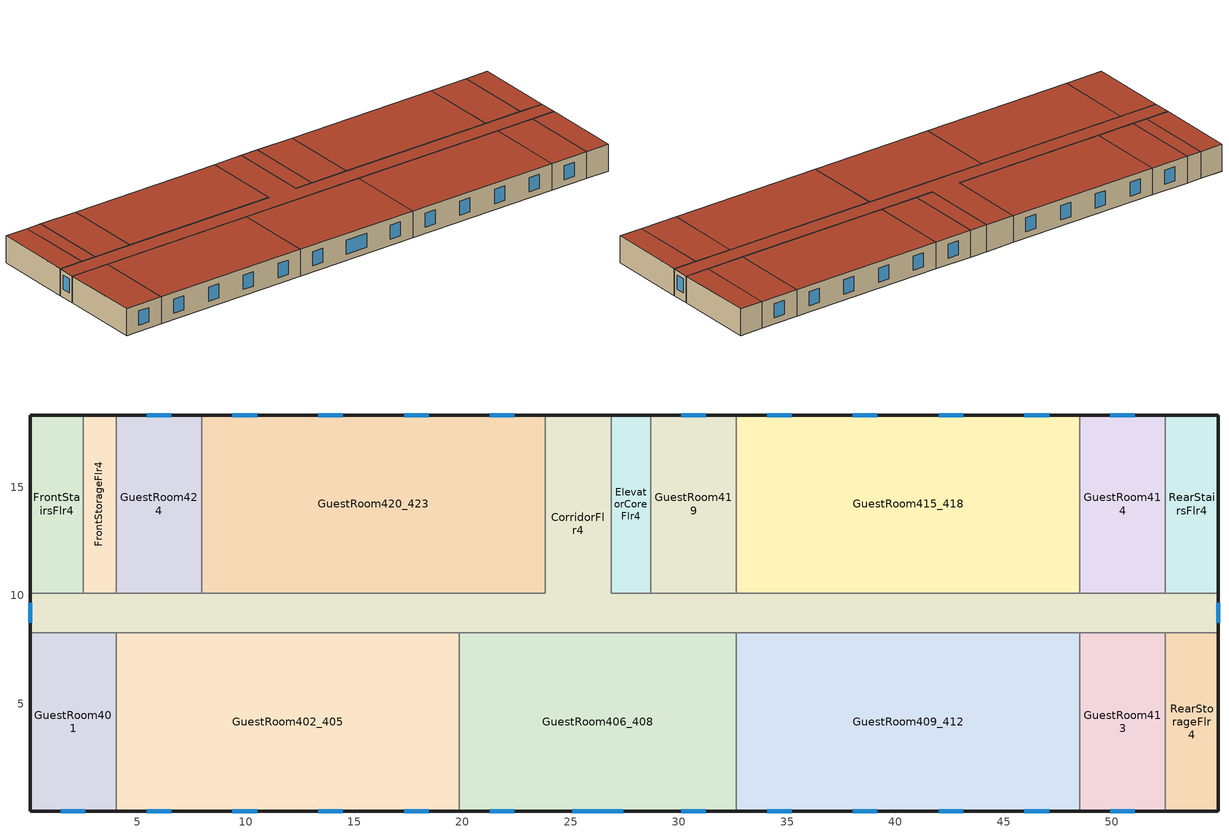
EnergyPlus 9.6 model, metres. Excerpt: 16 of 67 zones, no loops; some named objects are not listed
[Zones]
RearStairsFlr4
 floor to RearStairsFlr3 (int_slab_floor): 54.91,10.11 52.47,10.11 52.47,18.34 54.91,18.34 z8.84
 wall outside (res_ext_wall): 54.91,10.11 54.91,18.34 52.47,18.34 z8.84:11.58
 wall to GuestRoom414 (int_wall): 52.47,18.34 52.47,10.11 z8.84:11.58
 wall to CorridorFlr4 (int_wall): 52.47,10.11 54.91,10.11 z8.84:11.58
 roof outside (res_roof): 52.47,10.11 54.91,10.11 54.91,18.34 52.47,18.34 z11.58
CorridorFlr4
 floor to CorridorFlr3 (int_slab_floor): 54.91,8.28 0.05,8.28 0.05,10.11 23.82,10.11 23.82,18.34 26.87,18.34 26.87,10.11 54.91,10.11 z8.84
 wall outside (res_ext_wall): 54.91,8.28 54.91,10.11 / 26.87,18.34 23.82,18.34 / 0.05,10.11 0.05,8.28 z8.84:11.58
 wall to GuestRoom414 (int_wall): 52.47,10.11 48.51,10.11 z8.84:11.58
 wall to GuestRoom415_418 (int_wall): 48.51,10.11 32.66,10.11 z8.84:11.58
 wall to GuestRoom419 (int_wall): 32.66,10.11 28.7,10.11 z8.84:11.58
 wall to ElevatorCoreFlr4 (int_wall): 28.7,10.11 26.87,10.11 26.87,18.34 z8.84:11.58
 wall to GuestRoom420_423 (int_wall): 23.82,18.34 23.82,10.11 7.97,10.11 z8.84:11.58
 wall to GuestRoom424 (int_wall): 7.97,10.11 4.01,10.11 z8.84:11.58
 wall to FrontStorageFlr4 (int_wall): 4.01,10.11 2.49,10.11 z8.84:11.58
 wall to FrontStairsFlr4 (int_wall): 2.49,10.11 0.05,10.11 z8.84:11.58
 wall to GuestRoom401 (int_wall): 0.05,8.28 4.01,8.28 z8.84:11.58
 wall to GuestRoom402_405 (int_wall): 4.01,8.28 19.86,8.28 z8.84:11.58
 wall to GuestRoom406_408 (int_wall): 19.86,8.28 32.66,8.28 z8.84:11.58
 wall to GuestRoom409_412 (int_wall): 32.66,8.28 48.51,8.28 z8.84:11.58
 wall to GuestRoom413 (int_wall): 48.51,8.28 52.47,8.28 z8.84:11.58
 wall to RearStorageFlr4 (int_wall): 52.47,8.28 54.91,8.28 z8.84:11.58
 window (Window_U_0.42_SHGC_0.40): 54.91,8.73 54.91,9.66 / 0.05,9.66 0.05,8.73 z9.68:11.1
 roof outside (res_roof): 0.05,8.28 54.91,8.28 54.91,10.11 26.87,10.11 26.87,18.34 23.82,18.34 23.82,10.11 0.05,10.11 z11.58
RearStorageFlr4
 floor to RearStorageFlr3 (int_slab_floor): 54.91,0.05 52.47,0.05 52.47,8.28 54.91,8.28 z8.84
 wall outside (res_ext_wall): 52.47,0.05 54.91,0.05 54.91,8.28 z8.84:11.58
 wall to GuestRoom413 (int_wall): 52.47,8.28 52.47,0.05 z8.84:11.58
 roof outside (res_roof): 52.47,0.05 54.91,0.05 54.91,8.28 52.47,8.28 z11.58
GuestRoom401
 floor to GuestRoom301 (int_slab_floor): 4.01,0.05 0.05,0.05 0.05,8.28 4.01,8.28 z8.84
 wall outside (res_ext_wall): 0.05,8.28 0.05,0.05 4.01,0.05 z8.84:11.58
 wall to GuestRoom402_405 (int_wall): 4.01,0.05 4.01,8.28 z8.84:11.58
 window (Window_U_0.42_SHGC_0.40): 1.46,0.05 2.6,0.05 z9.49:10.93
 roof outside (res_roof): 0.05,0.05 4.01,0.05 4.01,8.28 0.05,8.28 z11.58
GuestRoom402_405
 floor to GuestRoom302_305 (int_slab_floor): 19.86,0.05 4.01,0.05 4.01,8.28 19.86,8.28 z8.84
 wall outside (res_ext_wall): 4.01,0.05 19.86,0.05 z8.84:11.58
 wall to GuestRoom406_408 (int_wall): 19.86,0.05 19.86,8.28 z8.84:11.58
 window (Window_U_0.42_SHGC_0.40): 5.42,0.05 6.56,0.05 / 9.39,0.05 10.52,0.05 / 13.35,0.05 14.49,0.05 / 17.31,0.05 18.45,0.05 z9.49:10.93
 roof outside (res_roof): 4.01,0.05 19.86,0.05 19.86,8.28 4.01,8.28 z11.58
GuestRoom406_408
 floor to GuestRoom306_308 (int_slab_floor): 32.66,0.05 19.86,0.05 19.86,8.28 32.66,8.28 z8.84
 wall outside (res_ext_wall): 19.86,0.05 32.66,0.05 z8.84:11.58
 wall to GuestRoom409_412 (int_wall): 32.66,0.05 32.66,8.28 z8.84:11.58
 window (Window_U_0.42_SHGC_0.40): 21.27,0.05 22.41,0.05 / 30.11,0.05 31.25,0.05 / 25.08,0.05 27.44,0.05 z9.49:10.93
 roof outside (res_roof): 19.86,0.05 32.66,0.05 32.66,8.28 19.86,8.28 z11.58
GuestRoom409_412
 floor to GuestRoom309_312 (int_slab_floor): 48.51,0.05 32.66,0.05 32.66,8.28 48.51,8.28 z8.84
 wall outside (res_ext_wall): 32.66,0.05 48.51,0.05 z8.84:11.58
 wall to GuestRoom413 (int_wall): 48.51,0.05 48.51,8.28 z8.84:11.58
 window (Window_U_0.42_SHGC_0.40): 34.07,0.05 35.21,0.05 / 38.04,0.05 39.18,0.05 / 42,0.05 43.14,0.05 / 45.96,0.05 47.1,0.05 z9.49:10.93
 roof outside (res_roof): 32.66,0.05 48.51,0.05 48.51,8.28 32.66,8.28 z11.58
GuestRoom413
 floor to GuestRoom313 (int_slab_floor): 52.47,0.05 48.51,0.05 48.51,8.28 52.47,8.28 z8.84
 wall outside (res_ext_wall): 48.51,0.05 52.47,0.05 z8.84:11.58
 window (Window_U_0.42_SHGC_0.40): 49.92,0.05 51.06,0.05 z9.49:10.93
 roof outside (res_roof): 48.51,0.05 52.47,0.05 52.47,8.28 48.51,8.28 z11.58
GuestRoom414
 floor to GuestRoom314 (int_slab_floor): 52.47,10.11 48.51,10.11 48.51,18.34 52.47,18.34 z8.84
 wall outside (res_ext_wall): 52.47,18.34 48.51,18.34 z8.84:11.58
 wall to GuestRoom415_418 (int_wall): 48.51,18.34 48.51,10.11 z8.84:11.58
 window (Window_U_0.42_SHGC_0.40): 51.06,18.34 49.92,18.34 z9.49:10.93
 roof outside (res_roof): 48.51,10.11 52.47,10.11 52.47,18.34 48.51,18.34 z11.58
GuestRoom415_418
 floor to GuestRoom315_318 (int_slab_floor): 48.51,10.11 32.66,10.11 32.66,18.34 48.51,18.34 z8.84
 wall outside (res_ext_wall): 48.51,18.34 32.66,18.34 z8.84:11.58
 wall to GuestRoom419 (int_wall): 32.66,18.34 32.66,10.11 z8.84:11.58
 window (Window_U_0.42_SHGC_0.40): 47.1,18.34 45.96,18.34 / 43.14,18.34 42,18.34 / 39.18,18.34 38.04,18.34 / 35.21,18.34 34.07,18.34 z9.49:10.93
 roof outside (res_roof): 32.66,10.11 48.51,10.11 48.51,18.34 32.66,18.34 z11.58
ElevatorCoreFlr4
 floor to ElevatorCoreFlr3 (int_slab_floor): 28.7,10.11 26.87,10.11 26.87,18.34 28.7,18.34 z8.84
 wall outside (res_ext_wall): 28.7,18.34 26.87,18.34 z8.84:11.58
 wall to GuestRoom419 (int_wall): 28.7,10.11 28.7,18.34 z8.84:11.58
 roof outside (res_roof): 26.87,10.11 28.7,10.11 28.7,18.34 26.87,18.34 z11.58
GuestRoom419
 floor to GuestRoom319 (int_slab_floor): 32.66,10.11 28.7,10.11 28.7,18.34 32.66,18.34 z8.84
 wall outside (res_ext_wall): 32.66,18.34 28.7,18.34 z8.84:11.58
 window (Window_U_0.42_SHGC_0.40): 31.25,18.34 30.11,18.34 z9.49:10.93
 roof outside (res_roof): 28.7,10.11 32.66,10.11 32.66,18.34 28.7,18.34 z11.58
GuestRoom420_423
 floor to GuestRoom320_323 (int_slab_floor): 23.82,10.11 7.97,10.11 7.97,18.34 23.82,18.34 z8.84
 wall outside (res_ext_wall): 23.82,18.34 7.97,18.34 z8.84:11.58
 wall to GuestRoom424 (int_wall): 7.97,18.34 7.97,10.11 z8.84:11.58
 window (Window_U_0.42_SHGC_0.40): 22.41,18.34 21.27,18.34 / 18.45,18.34 17.31,18.34 / 14.49,18.34 13.35,18.34 / 10.52,18.34 9.39,18.34 z9.49:10.93
 roof outside (res_roof): 7.97,10.11 23.82,10.11 23.82,18.34 7.97,18.34 z11.58
GuestRoom424
 floor to GuestRoom324 (int_slab_floor): 7.97,10.11 4.01,10.11 4.01,18.34 7.97,18.34 z8.84
 wall outside (res_ext_wall): 7.97,18.34 4.01,18.34 z8.84:11.58
 wall to FrontStorageFlr4 (int_wall): 4.01,18.34 4.01,10.11 z8.84:11.58
 window (Window_U_0.42_SHGC_0.40): 6.56,18.34 5.42,18.34 z9.49:10.93
 roof outside (res_roof): 4.01,10.11 7.97,10.11 7.97,18.34 4.01,18.34 z11.58
FrontStorageFlr4
 floor to FrontStorageFlr3 (int_slab_floor): 4.01,10.11 2.49,10.11 2.49,18.34 4.01,18.34 z8.84
 wall outside (res_ext_wall): 4.01,18.34 2.49,18.34 z8.84:11.58
 wall to FrontStairsFlr4 (int_wall): 2.49,18.34 2.49,10.11 z8.84:11.58
 roof outside (res_roof): 2.49,10.11 4.01,10.11 4.01,18.34 2.49,18.34 z11.58
FrontStairsFlr4
 floor to FrontStairsFlr3 (int_slab_floor): 2.49,10.11 0.05,10.11 0.05,18.34 2.49,18.34 z8.84
 wall outside (res_ext_wall): 2.49,18.34 0.05,18.34 0.05,10.11 z8.84:11.58
 roof outside (res_roof): 0.05,10.11 2.49,10.11 2.49,18.34 0.05,18.34 z11.58
[Building]
Small Hotel: North Axis {deg}=180; Terrain=Suburbs; Loads Convergence Tolerance Value {W}=0.04; Temperature Convergence Tolerance Value {deltaC}=0.4; Solar Distribution=FullExterior; Maximum Number of Warmup Days=25; Minimum Number of Warmup Days=6
[Site:Location]
Denver-Aurora-Buckley.AFB_CO_USA WMO=724695: Latitude {deg}=39.72; Longitude {deg}=-104.75; Time Zone {hr}=-7; Elevation {m}=1726
[SizingPeriod:DesignDay] Day of Month=21; Dry-Bulb Temperature Range Modifier Type=DefaultMultipliers; Humidity Condition Type=Wetbulb; Barometric Pressure {Pa}=82237; Rain Indicator=No; Snow Indicator=No; Daylight Saving Time Indicator=No
Name | Month | Day Type | Maximum Dry-Bulb Temperature {C} | Daily Dry-Bulb Temperature Range {deltaC} | Wetbulb or DewPoint at Maximum Dry-Bulb {C} | Wind Speed {m/s} | Wind Direction {deg} | Solar Model Indicator | Sky Clearness | ASHRAE Clear Sky Optical Depth for Beam Irradiance (taub) | ASHRAE Clear Sky Optical Depth for Diffuse Irradiance (taud)
Denver-Aurora-Buckley.AFB_CO_USA Ann Htg 99.6% Condns DB | 12 | WinterDesignDay | -17.9 | 0 | -17.9 | 2.5 | 180 | ASHRAEClearSky | 0
Denver-Aurora-Buckley.AFB_CO_USA Ann Clg .4% Condns DB=>MWB | 7 | SummerDesignDay | 33.9 | 14.8 | 15 | 3.6 | 30 | ASHRAETau |  | 0.423 | 2.02
[Site:GroundTemperature:BuildingSurface]
20.29, 20.26, 20.31, 20.33, 20.45, 20.61, 20.73, 20.78, 20.78, 20.65, 20.5, 20.36
[Site:WaterMainsTemperature]
Calculation Method=Correlation; Annual Average Outdoor Air Temperature {C}=9.95; Maximum Difference In Monthly Average Outdoor Air Temperatures {deltaC}=23.7
[Material:NoMass] Thermal Absorptance=0.9; Solar Absorptance=0.7
Name | Roughness | Thermal Resistance {m2-K/W} | Visible Absorptance
CP02 CARPET PAD | VeryRough | 0.21648 | 0.8
Res_Roof_Insulation | MediumSmooth | 5.30668 | 0.7
Res_Exterior_Wall_Insulation | MediumSmooth | 2.81828 | 0.7
[Construction]
int_wall: G01 13mm gypsum board, G01 13mm gypsum board
int_slab_floor: 100mm Normalweight concrete floor, CP02 CARPET PAD
res_roof: F13 Built-up roofing, Res_Roof_Insulation, F08 Metal surface
res_ext_wall: F07 25mm stucco, G01 16mm gypsum board, Res_Exterior_Wall_Insulation, G01 16mm gypsum board
Window_U_0.42_SHGC_0.40: LoE TINT 6MM, AIR 6MM, CLEAR 6MM
[Material]
Name | Roughness | Thickness {m} | Conductivity {W/m-K} | Density {kg/m3} | Specific Heat {J/kg-K} | Thermal Absorptance | Solar Absorptance | Visible Absorptance
F07 25mm stucco | Smooth | 0.0254 | 0.72 | 1856 | 840 | 0.9 | 0.7 | 0.7
F08 Metal surface | Smooth | 0.0008 | 45.28 | 7824 | 500
F13 Built-up roofing | Rough | 0.0095 | 0.16 | 1120 | 1460 | 0.9 | 0.77
G01 13mm gypsum board | Smooth | 0.0127 | 0.16 | 800 | 1090 | 0.9 | 0.7 | 0.5
G01 16mm gypsum board | MediumSmooth | 0.0159 | 0.16 | 800 | 1090
100mm Normalweight concrete floor | MediumRough | 0.1016 | 2.31 | 2322 | 832
[WindowMaterial:Glazing] Optical Data Type=SpectralAverage; Infrared Transmittance at Normal Incidence=0
Name | Thickness {m} | Solar Transmittance at Normal Incidence | Front Side Solar Reflectance at Normal Incidence | Back Side Solar Reflectance at Normal Incidence | Visible Transmittance at Normal Incidence | Front Side Visible Reflectance at Normal Incidence | Back Side Visible Reflectance at Normal Incidence | Front Side Infrared Hemispherical Emissivity | Back Side Infrared Hemispherical Emissivity | Conductivity {W/m-K}
CLEAR 6MM | 0.006 | 0.775 | 0.071 | 0.071 | 0.881 | 0.08 | 0.08 | 0.84 | 0.84 | 0.9
LoE TINT 6MM | .006 | .36 | .093 | .2 | .5 | .035 | .054 | .84 | .1 | .9
[WindowMaterial:Gas]
AIR 6MM: Gas Type=Air; Thickness {m}=0.0063
[Zone] Type=1; Multiplier=1
RearStairsFlr4; CorridorFlr4; RearStorageFlr4; GuestRoom401; GuestRoom402_405; GuestRoom406_408; GuestRoom409_412; GuestRoom413; GuestRoom414; GuestRoom415_418; ElevatorCoreFlr4; GuestRoom419; GuestRoom420_423; GuestRoom424; FrontStorageFlr4; FrontStairsFlr4
[People] Number of People Calculation Method=People; Fraction Radiant=0.3; Sensible Heat Fraction=autocalculate; Activity Level Schedule=Activity_Sch; Mean Radiant Temperature Calculation Type=ZoneAveraged
Name | Zone or ZoneList | Number of People Schedule | Number of People
CorridorFlr4_People | CorridorFlr4 | AlwaysOff | 0
ElevatorCoreFlr4_People | ElevatorCoreFlr4 | AlwaysOff | 0
FrontStairsFlr4_People | FrontStairsFlr4 | AlwaysOff | 0
FrontStorageFlr4_People | FrontStorageFlr4 | AlwaysOff | 0
GuestRoom401_People | GuestRoom401 | GuestRoom_Occ_Sch | 1.5
GuestRoom402_405_People | GuestRoom402_405 | AlwaysOff | 6
GuestRoom406_408_People | GuestRoom406_408 | AlwaysOff | 4.5
GuestRoom409_412_People | GuestRoom409_412 | GuestRoom_Occ_Sch | 6
GuestRoom413_People | GuestRoom413 | AlwaysOff | 1.5
GuestRoom414_People | GuestRoom414 | AlwaysOff | 1.5
GuestRoom415_418_People | GuestRoom415_418 | GuestRoom_Occ_Sch | 6
GuestRoom419_People | GuestRoom419 | GuestRoom_Occ_Sch | 1.5
GuestRoom420_423_People | GuestRoom420_423 | GuestRoom_Occ_Sch | 6
GuestRoom424_People | GuestRoom424 | GuestRoom_Occ_Sch | 1.5
RearStairsFlr4_People | RearStairsFlr4 | AlwaysOff | 0
RearStorageFlr4_People | RearStorageFlr4 | AlwaysOff | 0
[Lights] Design Level Calculation Method=Watts/Area; Lighting Level {W}=0; Return Air Fraction=0; Fraction Radiant=0.7; Fraction Visible=0.2; Fraction Replaceable=1
Name | Zone or ZoneList | Schedule | Watts per Zone Floor Area {W/m2}
CorridorFlr4_Lights | CorridorFlr4 | BLDG_LIGHT_CORRIDOR_SCH | 8.52502
ElevatorCoreFlr4_Lights | ElevatorCoreFlr4 | AlwaysOff | 0
FrontStairsFlr4_Lights | FrontStairsFlr4 | BLDG_LIGHT_STAIR_SCH | 6.24307
FrontStorageFlr4_Lights | FrontStorageFlr4 | BLDG_LIGHT_STORAGE_SCH | 4.9514
GuestRoom401_Lights | GuestRoom401 | BLDG_LIGHT_GUESTROOM_SCH | 8.28821
GuestRoom402_405_Lights | GuestRoom402_405 | AlwaysOff | 8.28821
GuestRoom406_408_Lights | GuestRoom406_408 | AlwaysOff | 8.28821
GuestRoom409_412_Lights | GuestRoom409_412 | BLDG_LIGHT_GUESTROOM_SCH | 8.28821
GuestRoom413_Lights | GuestRoom413 | AlwaysOff | 8.28821
GuestRoom414_Lights | GuestRoom414 | AlwaysOff | 8.28821
GuestRoom415_418_Lights | GuestRoom415_418 | BLDG_LIGHT_GUESTROOM_SCH | 8.28821
GuestRoom419_Lights | GuestRoom419 | BLDG_LIGHT_GUESTROOM_SCH | 8.28821
GuestRoom420_423_Lights | GuestRoom420_423 | BLDG_LIGHT_GUESTROOM_SCH | 8.28821
GuestRoom424_Lights | GuestRoom424 | BLDG_LIGHT_GUESTROOM_SCH | 8.28821
RearStairsFlr4_Lights | RearStairsFlr4 | BLDG_LIGHT_STAIR_SCH | 6.24307
RearStorageFlr4_Lights | RearStorageFlr4 | BLDG_LIGHT_STORAGE_SCH | 4.9514
[ElectricEquipment] Fraction Latent=0; Fraction Radiant=0.5; Fraction Lost=0
Name | Zone or ZoneList | Schedule | Design Level Calculation Method | Design Level {W} | Watts per Zone Floor Area {W/m2}
CorridorFlr4_PlugLoad | CorridorFlr4 | AlwaysOff | EquipmentLevel | 0
ElevatorCoreFlr4_PlugLoad | ElevatorCoreFlr4 | AlwaysOff | EquipmentLevel | 0
FrontStairsFlr4_PlugLoad | FrontStairsFlr4 | AlwaysOff | EquipmentLevel | 0
FrontStorageFlr4_PlugLoad | FrontStorageFlr4 | AlwaysOff | EquipmentLevel | 0
GuestRoom401_PlugLoad | GuestRoom401 | Guestroom_Eqp_Sch_Adva | Watts/Area |  | 11.8935
GuestRoom402_405_PlugLoad | GuestRoom402_405 | AlwaysOff | Watts/Area |  | 11.8935
GuestRoom406_408_PlugLoad | GuestRoom406_408 | AlwaysOff | Watts/Area |  | 11.8935
GuestRoom409_412_PlugLoad | GuestRoom409_412 | Guestroom_Eqp_Sch_Adva | Watts/Area |  | 11.8935
GuestRoom413_PlugLoad | GuestRoom413 | AlwaysOff | Watts/Area |  | 11.8935
GuestRoom414_PlugLoad | GuestRoom414 | AlwaysOff | Watts/Area |  | 11.8935
GuestRoom415_418_PlugLoad | GuestRoom415_418 | Guestroom_Eqp_Sch_Adva | Watts/Area |  | 11.8935
GuestRoom419_PlugLoad | GuestRoom419 | Guestroom_Eqp_Sch_Adva | Watts/Area |  | 11.8935
GuestRoom420_423_PlugLoad | GuestRoom420_423 | Guestroom_Eqp_Sch_Adva | Watts/Area |  | 11.8935
GuestRoom424_PlugLoad | GuestRoom424 | Guestroom_Eqp_Sch_Adva | Watts/Area |  | 11.8935
RearStairsFlr4_PlugLoad | RearStairsFlr4 | AlwaysOff | EquipmentLevel | 0
RearStorageFlr4_PlugLoad | RearStorageFlr4 | AlwaysOff | EquipmentLevel | 0
[ZoneInfiltration:DesignFlowRate] Design Flow Rate Calculation Method=Flow/ExteriorArea; Design Flow Rate {m3/s}=0; Constant Term Coefficient=0; Temperature Term Coefficient=0; Velocity Term Coefficient=0.224; Velocity Squared Term Coefficient=0
Name | Zone or ZoneList | Schedule | Flow per Exterior Surface Area {m3/s-m2}
CorridorFlr4_Infiltration | CorridorFlr4 | AlwaysOn | 7.277e-05
ElevatorCoreFlr4_Infiltration | ElevatorCoreFlr4 | AlwaysOn | 0.000142297
FrontStairsFlr4_Infiltration | FrontStairsFlr4 | AlwaysOn | 0.00033745
FrontStorageFlr4_Infiltration | FrontStorageFlr4 | AlwaysOn | 0.00014224
GuestRoom401_Infiltration | GuestRoom401 | GuestRoom_Infil_Sch | 0.000288121
GuestRoom402_405_Infiltration | GuestRoom402_405 | GuestRoom_Infil_Sch | 0.00014224
GuestRoom406_408_Infiltration | GuestRoom406_408 | GuestRoom_Infil_Sch | 0.00014224
GuestRoom409_412_Infiltration | GuestRoom409_412 | GuestRoom_Infil_Sch | 0.00014224
GuestRoom413_Infiltration | GuestRoom413 | GuestRoom_Infil_Sch | 0.00014224
GuestRoom414_Infiltration | GuestRoom414 | GuestRoom_Infil_Sch | 0.00014224
GuestRoom415_418_Infiltration | GuestRoom415_418 | GuestRoom_Infil_Sch | 0.00014224
GuestRoom419_Infiltration | GuestRoom419 | GuestRoom_Infil_Sch | 0.00014224
GuestRoom420_423_Infiltration | GuestRoom420_423 | GuestRoom_Infil_Sch | 0.00014224
GuestRoom424_Infiltration | GuestRoom424 | GuestRoom_Infil_Sch | 0.00014224
RearStairsFlr4_Infiltration | RearStairsFlr4 | AlwaysOn | 0.000337507
RearStorageFlr4_Infiltration | RearStorageFlr4 | AlwaysOn | 0.000337507
[Exterior:Lights]
Exterior_Lights: Schedule=Exterior_Lgt_ALWAYS_ON; Design Level {W}=2819.7; Control Option=AstronomicalClock
[Sizing:Zone] Zone Cooling Design Supply Air Temperature Input Method=SupplyAirTemperature; Zone Cooling Design Supply Air Temperature {C}=14; Zone Heating Design Supply Air Temperature Input Method=SupplyAirTemperature; Zone Heating Design Supply Air Temperature {C}=50; Zone Cooling Design Supply Air Humidity Ratio {kgWater/kgDryAir}=0.008; Zone Heating Design Supply Air Humidity Ratio {kgWater/kgDryAir}=0.008; Cooling Design Air Flow Method=DesignDay; Cooling Design Air Flow Rate {m3/s}=0; Cooling Minimum Air Flow Fraction=0; Heating Design Air Flow Method=DesignDay; Heating Design Air Flow Rate {m3/s}=0; Heating Maximum Air Flow Fraction=0; Account for Dedicated Outdoor Air System=No; Dedicated Outdoor Air System Control Strategy=NeutralSupplyAir; Dedicated Outdoor Air Low Setpoint Temperature for Design {C}=autosize; Dedicated Outdoor Air High Setpoint Temperature for Design {C}=autosize
Name | Design Specification Outdoor Air Object
RearStairsFlr4 | SZ DSOA RearStairsFlr4
CorridorFlr4 | SZ DSOA CorridorFlr4
GuestRoom401 | SZ DSOA GuestRoom401
GuestRoom402_405 | SZ DSOA GuestRoom402_405
GuestRoom406_408 | SZ DSOA GuestRoom406_408
GuestRoom409_412 | SZ DSOA GuestRoom409_412
GuestRoom413 | SZ DSOA GuestRoom413
GuestRoom414 | SZ DSOA GuestRoom414
GuestRoom415_418 | SZ DSOA GuestRoom415_418
GuestRoom419 | SZ DSOA GuestRoom419
GuestRoom420_423 | SZ DSOA GuestRoom420_423
GuestRoom424 | SZ DSOA GuestRoom424
FrontStairsFlr4 | SZ DSOA FrontStairsFlr4
[DesignSpecification:OutdoorAir] Outdoor Air Method=Flow/Area; Outdoor Air Flow per Person {m3/s-person}=0; Outdoor Air Flow per Zone {m3/s}=0
Name | Outdoor Air Flow per Zone Floor Area {m3/s-m2}
SZ DSOA RearStairsFlr4; SZ DSOA CorridorFlr4; SZ DSOA FrontStairsFlr4 | 0.000304682
SZ DSOA GuestRoom401; SZ DSOA GuestRoom402_405; SZ DSOA GuestRoom409_412; SZ DSOA GuestRoom413; SZ DSOA GuestRoom414; SZ DSOA GuestRoom415_418; SZ DSOA GuestRoom419; SZ DSOA GuestRoom420_423; SZ DSOA GuestRoom424 | 0.000413173
SZ DSOA GuestRoom406_408 | 0.000405419
[ZoneControl:Thermostat]
Name | Zone or ZoneList | Control Type Schedule | Control 1
401 Thermostat | GuestRoom401 | COMPACT HVAC-ALWAYS 4 | N Adva VentCtrl OccGuestRoom Thermostat Dual SP Control
402_405 Thermostat | GuestRoom402_405 | COMPACT HVAC-ALWAYS 4 | VacGuestRoom Thermostat Dual SP Control
406_408 Thermostat | GuestRoom406_408 | COMPACT HVAC-ALWAYS 4 | VacGuestRoom Thermostat Dual SP Control
409_412 Thermostat | GuestRoom409_412 | COMPACT HVAC-ALWAYS 4 | N Adva VentCtrl OccGuestRoom Thermostat Dual SP Control
413 Thermostat | GuestRoom413 | COMPACT HVAC-ALWAYS 4 | VacGuestRoom Thermostat Dual SP Control
414 Thermostat | GuestRoom414 | COMPACT HVAC-ALWAYS 4 | VacGuestRoom Thermostat Dual SP Control
415_418 Thermostat | GuestRoom415_418 | COMPACT HVAC-ALWAYS 4 | S Adva VentCtrl OccGuestRoom Thermostat Dual SP Control
419 Thermostat | GuestRoom419 | COMPACT HVAC-ALWAYS 4 | S Adva VentCtrl OccGuestRoom Thermostat Dual SP Control
420_423 Thermostat | GuestRoom420_423 | COMPACT HVAC-ALWAYS 4 | S Adva VentCtrl OccGuestRoom Thermostat Dual SP Control
424 Thermostat | GuestRoom424 | COMPACT HVAC-ALWAYS 4 | S Adva VentCtrl OccGuestRoom Thermostat Dual SP Control
RearStairsFlr4 Thermostat | RearStairsFlr4 | COMPACT HVAC-ALWAYS 1 | SemiHeated_HtgSP
FrontStairsFlr4 Thermostat | FrontStairsFlr4 | COMPACT HVAC-ALWAYS 1 | SemiHeated_HtgSP
CorridorFlr4 Thermostat | CorridorFlr4 | COMPACT HVAC-ALWAYS 4 | CommonArea Thermostat Dual SP Control
[ThermostatSetpoint:SingleHeating]
SemiHeated_HtgSP: Setpoint Temperature Schedule=SemiHeated_HtgSP_Sch
[ThermostatSetpoint:DualSetpoint]
Name | Heating Setpoint Temperature Schedule | Cooling Setpoint Temperature Schedule
S Adva VentCtrl OccGuestRoom Thermostat Dual SP Control; N Adva VentCtrl OccGuestRoom Thermostat Dual SP Control | Adva_VentCtrl_OccGuestRoom_HtgSP_Sch | Adva_VentCtrl_OccGuestRoom_ClgSP_Sch
CommonArea Thermostat Dual SP Control | CommonArea_HtgSP_Sch | CommonArea_ClgSP_Sch
VacGuestRoom Thermostat Dual SP Control | VacGuestRoom_HtgSP_Sch | VacGuestRoom_ClgSP_Sch
[Zone equipment]
GuestRoom401: 401 PTAC
GuestRoom402_405: 402_405 PTAC
GuestRoom406_408: 406_408 PTAC
GuestRoom409_412: 409_412 PTAC
GuestRoom413: 413 PTAC
GuestRoom414: 414 PTAC
GuestRoom415_418: 415_418 PTAC
GuestRoom419: 419 PTAC
GuestRoom420_423: 420_423 PTAC
GuestRoom424: 424 PTAC
CorridorFlr4: CorridorFlr4 PTAC
RearStairsFlr4: RearStairsFlr4 UnitHeater
FrontStairsFlr4: FrontStairsFlr4 UnitHeater
[Coil:Cooling:DX:SingleSpeed] Availability Schedule=COMPACT HVAC-ALWAYS 1; Gross Rated Sensible Heat Ratio=autosize; Gross Rated Cooling COP {W/W}=3.81; Total Cooling Capacity Function of Temperature Curve=PTAC Cooling Coil Cap-FT; Total Cooling Capacity Function of Flow Fraction Curve=PTAC Cooling Coil Cap-FF; Energy Input Ratio Function of Temperature Curve=PTAC Cooling Coil EIR-FT; Energy Input Ratio Function of Flow Fraction Curve=PTAC Cooling Coil EIR-FF; Part Load Fraction Correlation Curve=PTAC Cooling Coil PLF-FPLR; Nominal Time for Condensate Removal to Begin {s}=0; Ratio of Initial Moisture Evaporation Rate and Steady State Latent Capacity=0; Maximum Cycling Rate {cycles/hr}=0; Latent Capacity Time Constant {s}=0; Condenser Type=AirCooled; Evaporative Condenser Effectiveness=0; Evaporative Condenser Pump Rated Power Consumption {W}=0; Crankcase Heater Capacity {W}=0; Maximum Outdoor Dry-Bulb Temperature for Crankcase Heater Operation {C}=10
Name | Gross Rated Total Cooling Capacity {W} | Rated Air Flow Rate {m3/s}
101 PTAC Cooling Coil; 102 PTAC Cooling Coil; 103 PTAC Cooling Coil; 104 PTAC Cooling Coil; 105 PTAC Cooling Coil; 201 PTAC Cooling Coil; 213 PTAC Cooling Coil; 214 PTAC Cooling Coil; 219 PTAC Cooling Coil; 224 PTAC Cooling Coil; 301 PTAC Cooling Coil; 313 PTAC Cooling Coil; 314 PTAC Cooling Coil; 319 PTAC Cooling Coil; 324 PTAC Cooling Coil; 401 PTAC Cooling Coil; 413 PTAC Cooling Coil; 414 PTAC Cooling Coil; 419 PTAC Cooling Coil; 424 PTAC Cooling Coil; CorridorFlr1 PTAC Cooling Coil; CorridorFlr2 PTAC Cooling Coil; CorridorFlr3 PTAC Cooling Coil; CorridorFlr4 PTAC Cooling Coil | 2637.75 | 0.1298
202_205 PTAC Cooling Coil; 209_212 PTAC Cooling Coil; 215_218 PTAC Cooling Coil; 220_223 PTAC Cooling Coil; 302_305 PTAC Cooling Coil; 309_312 PTAC Cooling Coil; 315_318 PTAC Cooling Coil; 320_323 PTAC Cooling Coil; 402_405 PTAC Cooling Coil; 409_412 PTAC Cooling Coil; 415_418 PTAC Cooling Coil; 420_423 PTAC Cooling Coil | 10551 | 0.5192
206_208 PTAC Cooling Coil; 306_308 PTAC Cooling Coil; 406_408 PTAC Cooling Coil | 7913.25 | 0.3894
[Coil:Heating:Electric] Availability Schedule=COMPACT HVAC-ALWAYS 1; Efficiency=1; Nominal Capacity {W}=autosize
101 PTAC Heating Coil; 102 PTAC Heating Coil; 103 PTAC Heating Coil; 104 PTAC Heating Coil; 105 PTAC Heating Coil; 201 PTAC Heating Coil; 202_205 PTAC Heating Coil; 206_208 PTAC Heating Coil; 209_212 PTAC Heating Coil; 213 PTAC Heating Coil; 214 PTAC Heating Coil; 215_218 PTAC Heating Coil; 219 PTAC Heating Coil; 220_223 PTAC Heating Coil; 224 PTAC Heating Coil; 301 PTAC Heating Coil; 302_305 PTAC Heating Coil; 306_308 PTAC Heating Coil; 309_312 PTAC Heating Coil; 313 PTAC Heating Coil; 314 PTAC Heating Coil; 315_318 PTAC Heating Coil; 319 PTAC Heating Coil; 320_323 PTAC Heating Coil; 324 PTAC Heating Coil; 401 PTAC Heating Coil; 402_405 PTAC Heating Coil; 406_408 PTAC Heating Coil; 409_412 PTAC Heating Coil; 413 PTAC Heating Coil; 414 PTAC Heating Coil; 415_418 PTAC Heating Coil; 419 PTAC Heating Coil; 420_423 PTAC Heating Coil; 424 PTAC Heating Coil; CorridorFlr1 PTAC Heating Coil; CorridorFlr2 PTAC Heating Coil; CorridorFlr3 PTAC Heating Coil; CorridorFlr4 PTAC Heating Coil; MechRmUnitHeaterHeatingCoil; RearStairsFlr1UnitHeaterHeatingCoil; FrontStairsFlr1UnitHeaterHeatingCoil; RearStairsFlr2UnitHeaterHeatingCoil; FrontStairsFlr2UnitHeaterHeatingCoil; RearStairsFlr3UnitHeaterHeatingCoil; FrontStairsFlr3UnitHeaterHeatingCoil; RearStairsFlr4UnitHeaterHeatingCoil; FrontStairsFlr4UnitHeaterHeatingCoil
[AvailabilityManager:Scheduled] Schedule=COMPACT HVAC-ALWAYS 1
SAC_FrontOffice Availability Manager; SAC_FrontLounge Availability Manager; SAC_MeetingRoom Availability Manager; SAC_Exc_EmpLge_RestRm Availability Manager
[EnergyManagementSystem:Sensor]
Name | Output:Variable or Output:Meter | Output:Variable or Output:Meter Index Key
OAT_F | Site Outdoor Air Drybulb Temperature
OAwb_F | Site Outdoor Air Wetbulb Temperature | *
SAC_FL_OASch; SAC_Exc_OASch; SAC_FO_OASch; SAC_MR_OASch | Schedule Value | MinOA_MotorizedDamper_Sched
[EnergyManagementSystem:Actuator] Actuated Component Control Type=Schedule Value
Name | Actuated Component Unique | Actuated Component Type
SAC_FL_Timestep_Econ_Eff | SAC_FL_Timestep_Econ_Eff_SCH | Schedule:Constant
SAC_Exc_Timestep_Econ_Eff | SAC_Exc_Timestep_Econ_Eff_SCH | Schedule:Constant
SAC_FO_Timestep_Econ_Eff | SAC_FO_Timestep_Econ_Eff_SCH | Schedule:Constant
SAC_MR_Timestep_Econ_Eff | SAC_MR_Timestep_Econ_Eff_SCH | Schedule:Constant
S_Guestroom_CLGSETP_Vent_CTRL | S Adva_OccGuestRoom_ClgSP_Sch | Schedule:Compact
S_Guestroom_HTGSETP_Vent_CTRL | S Adva_OccGuestRoom_HtgSP_Sch | Schedule:Compact
N_Guestroom_CLGSETP_Vent_CTRL | N Adva_OccGuestRoom_ClgSP_Sch | Schedule:Compact
N_Guestroom_HTGSETP_Vent_CTRL | N Adva_OccGuestRoom_HtgSP_Sch | Schedule:Compact
[EnergyManagementSystem:GlobalVariable]
SAC_FL_FanPwrExponent; SAC_FL_Stage1Speed; SAC_FL_Stage2Speed; SAC_FL_HeatSpeed; SAC_FL_VenSpeed; SAC_FL_Number_of_Stages
SAC_Exc_FanPwrExponent; SAC_Exc_Stage1Speed; SAC_Exc_Stage2Speed; SAC_Exc_HeatSpeed; SAC_Exc_VenSpeed; SAC_Exc_Number_of_Stages
SAC_FO_FanPwrExponent; SAC_FO_Stage1Speed; SAC_FO_Stage2Speed; SAC_FO_HeatSpeed; SAC_FO_VenSpeed; SAC_FO_Number_of_Stages
SAC_MR_FanPwrExponent; SAC_MR_Stage1Speed; SAC_MR_Stage2Speed; SAC_MR_HeatSpeed; SAC_MR_VenSpeed; SAC_MR_Number_of_Stages
[EnergyManagementSystem:Program]
SAC_FL_Economizer_CTRL_Prog: SET SAC_FL_Timestep_Econ_Eff = 0.7; SET SAC_FL_MaxE = 0.7; SET SAC_FL_DAT_Rqd = (SAC_FL_DAT_Rqd*1.8) +32; SET OAT_F = (OAT_F*1.8) +32; SET OAwb_F = (OAwb_F*1.8) +32; IF SAC_FL_OAFlowMass > (SAC_FL_OADesignMass * SAC_FL_OASch); SET SAC_FL_Econo_Active = 1; ELSE; SET SAC_FL_Econo_Active = 0; ENDIF; SET SAC_FL_dT_Needed = 75 - SAC_FL_DAT_Rqd; SET SAC_FL_Cool_Des_dT = ((98*0.15) + (75*(1-0.15))) - 55; SET SAC_FL_Cool_Load = SAC_FL_dT_Needed/ SAC_FL_Cool_Des_dT; IF SAC_FL_Cool_Load > 1; SET SAC_FL_Cool_Load = 1; ELSEIF SAC_FL_Cool_Load < 0; SET SAC_FL_Cool_Load = 0; ENDIF; IF SAC_FL_Econo_Active == 1; SET SAC_FL_Stage = SAC_FL_Number_of_Stages; IF SAC_FL_Stage == 2; IF SAC_FL_Cool_Load < 0.6; SET SAC_FL_Timestep_Econ_Eff = SAC_FL_MaxE; ELSE; SET SAC_FL_ECO_Eff = 0-2.18919863612305; SET SAC_FL_ECO_Eff = SAC_FL_ECO_Eff + (0-0.674461284910428 * SAC_FL_Cool_Load); SET SAC_FL_ECO_Eff = SAC_FL_ECO_Eff + (0.000459106275872404 * (OAT_F^2)); SET SAC_FL_ECO_Eff = SAC_FL_ECO_Eff + (0-0.00000484778537945252 * (OAT_F^3)); SET SAC_FL_ECO_Eff = SAC_FL_ECO_Eff + (0.182915713033586 * OAwb_F); SET SAC_FL_ECO_Eff = SAC_FL_ECO_Eff + (0-0.00382838660261133 * (OAwb_F^2)); SET SAC_FL_ECO_Eff = SAC_FL_ECO_Eff + (0.0000255567460240583 * (OAwb_F^3)); SET SAC_FL_Timestep_Econ_Eff = SAC_FL_ECO_Eff; ENDIF; ELSE; SET SAC_FL_ECO_Eff = 2.36337942464462; SET SAC_FL_ECO_Eff = SAC_FL_ECO_Eff + (0-0.409939515512619 * SAC_FL_Cool_Load); SET SAC_FL_ECO_Eff = SAC_FL_ECO_Eff + (0-0.0565205596792225 * OAwb_F); SET SAC_FL_ECO_Eff = SAC_FL_ECO_Eff + (0-0.0000632612294169389 * (OAT_F^2)); SET SAC_FL_Timestep_Econ_Eff = SAC_FL_ECO_Eff + (0.000571724868775081 * (OAwb_F^2)); ENDIF; IF SAC_FL_Timestep_Econ_Eff > SAC_FL_MaxE; SET SAC_FL_Timestep_Econ_Eff = SAC_FL_MaxE; ELSEIF SAC_FL_Timestep_Econ_Eff < (SAC_FL_OADesignMass * SAC_FL_OASch); SET SAC_FL_Timestep_Econ_Eff = (SAC_FL_OADesignMass * SAC_FL_OASch); ENDIF; ENDIF
SAC_FL_Set_Number_of_Stages: SET SAC_FL_Number_of_Stages = 1
SAC_Exc_Economizer_CTRL_Prog: SET SAC_Exc_Timestep_Econ_Eff = 0.7; SET SAC_Exc_MaxE = 0.7; SET SAC_Exc_DAT_Rqd = (SAC_Exc_DAT_Rqd*1.8) +32; SET OAT_F = (OAT_F*1.8) +32; SET OAwb_F = (OAwb_F*1.8) +32; IF SAC_Exc_OAFlowMass > (SAC_Exc_OADesignMass * SAC_Exc_OASch); SET SAC_Exc_Econo_Active = 1; ELSE; SET SAC_Exc_Econo_Active = 0; ENDIF; SET SAC_Exc_dT_Needed = 75 - SAC_Exc_DAT_Rqd; SET SAC_Exc_Cool_Des_dT = ((98*0.15) + (75*(1-0.15))) - 55; SET SAC_Exc_Cool_Load = SAC_Exc_dT_Needed/ SAC_Exc_Cool_Des_dT; IF SAC_Exc_Cool_Load > 1; SET SAC_Exc_Cool_Load = 1; ELSEIF SAC_Exc_Cool_Load < 0; SET SAC_Exc_Cool_Load = 0; ENDIF; IF SAC_Exc_Econo_Active == 1; SET SAC_Exc_Stage = SAC_Exc_Number_of_Stages; IF SAC_Exc_Stage == 2; IF SAC_Exc_Cool_Load < 0.6; SET SAC_Exc_Timestep_Econ_Eff = SAC_Exc_MaxE; ELSE; SET SAC_Exc_ECO_Eff = 0-2.18919863612305; SET SAC_Exc_ECO_Eff = SAC_Exc_ECO_Eff + (0-0.674461284910428 * SAC_Exc_Cool_Load); SET SAC_Exc_ECO_Eff = SAC_Exc_ECO_Eff + (0.000459106275872404 * (OAT_F^2)); SET SAC_Exc_ECO_Eff = SAC_Exc_ECO_Eff + (0-0.00000484778537945252 * (OAT_F^3)); SET SAC_Exc_ECO_Eff = SAC_Exc_ECO_Eff + (0.182915713033586 * OAwb_F); SET SAC_Exc_ECO_Eff = SAC_Exc_ECO_Eff + (0-0.00382838660261133 * (OAwb_F^2)); SET SAC_Exc_ECO_Eff = SAC_Exc_ECO_Eff + (0.0000255567460240583 * (OAwb_F^3)); SET SAC_Exc_Timestep_Econ_Eff = SAC_Exc_ECO_Eff; ENDIF; ELSE; SET SAC_Exc_ECO_Eff = 2.36337942464462; SET SAC_Exc_ECO_Eff = SAC_Exc_ECO_Eff + (0-0.409939515512619 * SAC_Exc_Cool_Load); SET SAC_Exc_ECO_Eff = SAC_Exc_ECO_Eff + (0-0.0565205596792225 * OAwb_F); SET SAC_Exc_ECO_Eff = SAC_Exc_ECO_Eff + (0-0.0000632612294169389 * (OAT_F^2)); SET SAC_Exc_Timestep_Econ_Eff = SAC_Exc_ECO_Eff + (0.000571724868775081 * (OAwb_F^2)); ENDIF; IF SAC_Exc_Timestep_Econ_Eff > SAC_Exc_MaxE; SET SAC_Exc_Timestep_Econ_Eff = SAC_Exc_MaxE; ELSEIF SAC_Exc_Timestep_Econ_Eff < (SAC_Exc_OADesignMass * SAC_Exc_OASch); SET SAC_Exc_Timestep_Econ_Eff = (SAC_Exc_OADesignMass * SAC_Exc_OASch); ENDIF; ENDIF
SAC_Exc_Set_Number_of_Stages: SET SAC_Exc_Number_of_Stages = 1
SAC_FO_Economizer_CTRL_Prog: SET SAC_FO_Timestep_Econ_Eff = 0.7; SET SAC_FO_MaxE = 0.7; SET SAC_FO_DAT_Rqd = (SAC_FO_DAT_Rqd*1.8) +32; SET OAT_F = (OAT_F*1.8) +32; SET OAwb_F = (OAwb_F*1.8) +32; IF SAC_FO_OAFlowMass > (SAC_FO_OADesignMass * SAC_FO_OASch); SET SAC_FO_Econo_Active = 1; ELSE; SET SAC_FO_Econo_Active = 0; ENDIF; SET SAC_FO_dT_Needed = 75 - SAC_FO_DAT_Rqd; SET SAC_FO_Cool_Des_dT = ((98*0.15) + (75*(1-0.15))) - 55; SET SAC_FO_Cool_Load = SAC_FO_dT_Needed/ SAC_FO_Cool_Des_dT; IF SAC_FO_Cool_Load > 1; SET SAC_FO_Cool_Load = 1; ELSEIF SAC_FO_Cool_Load < 0; SET SAC_FO_Cool_Load = 0; ENDIF; IF SAC_FO_Econo_Active == 1; SET SAC_FO_Stage = SAC_FO_Number_of_Stages; IF SAC_FO_Stage == 2; IF SAC_FO_Cool_Load < 0.6; SET SAC_FO_Timestep_Econ_Eff = SAC_FO_MaxE; ELSE; SET SAC_FO_ECO_Eff = 0-2.18919863612305; SET SAC_FO_ECO_Eff = SAC_FO_ECO_Eff + (0-0.674461284910428 * SAC_FO_Cool_Load); SET SAC_FO_ECO_Eff = SAC_FO_ECO_Eff + (0.000459106275872404 * (OAT_F^2)); SET SAC_FO_ECO_Eff = SAC_FO_ECO_Eff + (0-0.00000484778537945252 * (OAT_F^3)); SET SAC_FO_ECO_Eff = SAC_FO_ECO_Eff + (0.182915713033586 * OAwb_F); SET SAC_FO_ECO_Eff = SAC_FO_ECO_Eff + (0-0.00382838660261133 * (OAwb_F^2)); SET SAC_FO_ECO_Eff = SAC_FO_ECO_Eff + (0.0000255567460240583 * (OAwb_F^3)); SET SAC_FO_Timestep_Econ_Eff = SAC_FO_ECO_Eff; ENDIF; ELSE; SET SAC_FO_ECO_Eff = 2.36337942464462; SET SAC_FO_ECO_Eff = SAC_FO_ECO_Eff + (0-0.409939515512619 * SAC_FO_Cool_Load); SET SAC_FO_ECO_Eff = SAC_FO_ECO_Eff + (0-0.0565205596792225 * OAwb_F); SET SAC_FO_ECO_Eff = SAC_FO_ECO_Eff + (0-0.0000632612294169389 * (OAT_F^2)); SET SAC_FO_Timestep_Econ_Eff = SAC_FO_ECO_Eff + (0.000571724868775081 * (OAwb_F^2)); ENDIF; IF SAC_FO_Timestep_Econ_Eff > SAC_FO_MaxE; SET SAC_FO_Timestep_Econ_Eff = SAC_FO_MaxE; ELSEIF SAC_FO_Timestep_Econ_Eff < (SAC_FO_OADesignMass * SAC_FO_OASch); SET SAC_FO_Timestep_Econ_Eff = (SAC_FO_OADesignMass * SAC_FO_OASch); ENDIF; ENDIF
SAC_FO_Set_Number_of_Stages: SET SAC_FO_Number_of_Stages = 1
SAC_MR_Economizer_CTRL_Prog: SET SAC_MR_Timestep_Econ_Eff = 0.7; SET SAC_MR_MaxE = 0.7; SET SAC_MR_DAT_Rqd = (SAC_MR_DAT_Rqd*1.8) +32; SET OAT_F = (OAT_F*1.8) +32; SET OAwb_F = (OAwb_F*1.8) +32; IF SAC_MR_OAFlowMass > (SAC_MR_OADesignMass * SAC_MR_OASch); SET SAC_MR_Econo_Active = 1; ELSE; SET SAC_MR_Econo_Active = 0; ENDIF; SET SAC_MR_dT_Needed = 75 - SAC_MR_DAT_Rqd; SET SAC_MR_Cool_Des_dT = ((98*0.15) + (75*(1-0.15))) - 55; SET SAC_MR_Cool_Load = SAC_MR_dT_Needed/ SAC_MR_Cool_Des_dT; IF SAC_MR_Cool_Load > 1; SET SAC_MR_Cool_Load = 1; ELSEIF SAC_MR_Cool_Load < 0; SET SAC_MR_Cool_Load = 0; ENDIF; IF SAC_MR_Econo_Active == 1; SET SAC_MR_Stage = SAC_MR_Number_of_Stages; IF SAC_MR_Stage == 2; IF SAC_MR_Cool_Load < 0.6; SET SAC_MR_Timestep_Econ_Eff = SAC_MR_MaxE; ELSE; SET SAC_MR_ECO_Eff = 0-2.18919863612305; SET SAC_MR_ECO_Eff = SAC_MR_ECO_Eff + (0-0.674461284910428 * SAC_MR_Cool_Load); SET SAC_MR_ECO_Eff = SAC_MR_ECO_Eff + (0.000459106275872404 * (OAT_F^2)); SET SAC_MR_ECO_Eff = SAC_MR_ECO_Eff + (0-0.00000484778537945252 * (OAT_F^3)); SET SAC_MR_ECO_Eff = SAC_MR_ECO_Eff + (0.182915713033586 * OAwb_F); SET SAC_MR_ECO_Eff = SAC_MR_ECO_Eff + (0-0.00382838660261133 * (OAwb_F^2)); SET SAC_MR_ECO_Eff = SAC_MR_ECO_Eff + (0.0000255567460240583 * (OAwb_F^3)); SET SAC_MR_Timestep_Econ_Eff = SAC_MR_ECO_Eff; ENDIF; ELSE; SET SAC_MR_ECO_Eff = 2.36337942464462; SET SAC_MR_ECO_Eff = SAC_MR_ECO_Eff + (0-0.409939515512619 * SAC_MR_Cool_Load); SET SAC_MR_ECO_Eff = SAC_MR_ECO_Eff + (0-0.0565205596792225 * OAwb_F); SET SAC_MR_ECO_Eff = SAC_MR_ECO_Eff + (0-0.0000632612294169389 * (OAT_F^2)); SET SAC_MR_Timestep_Econ_Eff = SAC_MR_ECO_Eff + (0.000571724868775081 * (OAwb_F^2)); ENDIF; IF SAC_MR_Timestep_Econ_Eff > SAC_MR_MaxE; SET SAC_MR_Timestep_Econ_Eff = SAC_MR_MaxE; ELSEIF SAC_MR_Timestep_Econ_Eff < (SAC_MR_OADesignMass * SAC_MR_OASch); SET SAC_MR_Timestep_Econ_Eff = (SAC_MR_OADesignMass * SAC_MR_OASch); ENDIF; ENDIF
SAC_MR_Set_Number_of_Stages: SET SAC_MR_Number_of_Stages = 1
Vent_Program_S_Guestroom: Set Vent_Setback_Flag = 1; IF (Guestroom315_318_Sliding_Door_Ventilation_Sensor > 0) && (Vent_Setback_Flag == 1); SET S_Guestroom_CLGSETP_Vent_CTRL = 32.22; SET S_Guestroom_HTGSETP_Vent_CTRL = 12.78; ELSE; SET S_Guestroom_CLGSETP_Vent_CTRL = null; SET S_Guestroom_HTGSETP_Vent_CTRL = null; ENDIF
Vent_Program_N_Guestroom: Set Vent_Setback_Flag = 1; IF (Guestroom309_312_Sliding_Door_Ventilation_Sensor > 0) && (Vent_Setback_Flag == 1); SET N_Guestroom_CLGSETP_Vent_CTRL = 32.22; SET N_Guestroom_HTGSETP_Vent_CTRL = 12.78; ELSE; SET N_Guestroom_CLGSETP_Vent_CTRL = null; SET N_Guestroom_HTGSETP_Vent_CTRL = null; ENDIF
[EnergyManagementSystem:ProgramCallingManager]
SAC_FL_Set_Number_of_Stages_CallingManager: BeginNewEnvironment; SAC_FL_Set_Number_of_Stages
SAC_FL_ECO_Manager: InsideHVACSystemIterationLoop; SAC_FL_Economizer_CTRL_Prog
SAC_Exc_Set_Number_of_Stages_CallingManager: BeginNewEnvironment; SAC_Exc_Set_Number_of_Stages
SAC_Exc_ECO_Manager: InsideHVACSystemIterationLoop; SAC_Exc_Economizer_CTRL_Prog
SAC_FO_Set_Number_of_Stages_CallingManager: BeginNewEnvironment; SAC_FO_Set_Number_of_Stages
SAC_FO_ECO_Manager: InsideHVACSystemIterationLoop; SAC_FO_Economizer_CTRL_Prog
SAC_MR_Set_Number_of_Stages_CallingManager: BeginNewEnvironment; SAC_MR_Set_Number_of_Stages
SAC_MR_ECO_Manager: InsideHVACSystemIterationLoop; SAC_MR_Economizer_CTRL_Prog
Vent_Thermostat_Reset: BeginTimestepBeforePredictor; Vent_Program_N_Guestroom; Vent_Program_S_Guestroom
[ZoneVentilation:WindandStackOpenArea] Opening Area {m2}=0.0021; Opening Area Fraction Schedule=Sliding_Doors_Ventilation_Availability_SCH; Opening Effectiveness=autocalculate; Height Difference {m}=5.7909; Discharge Coefficient for Opening=autocalculate; Minimum Indoor Temperature {C}=18.89; Maximum Indoor Temperature {C}=25.56; Delta Temperature {deltaC}=-100; Minimum Outdoor Temperature {C}=15.56; Maximum Outdoor Temperature {C}=26.67; Maximum Wind Speed {m/s}=40
Name | Zone | Effective Angle {deg}
GUESTROOM401 Sliding Door Ventilation | GUESTROOM401 | 0
GUESTROOM409_412 Sliding Door Ventilation | GUESTROOM409_412 | 0
GUESTROOM415_418 Sliding Door Ventilation | GUESTROOM415_418 | 180
GUESTROOM419 Sliding Door Ventilation | GUESTROOM419 | 180
GUESTROOM420_423 Sliding Door Ventilation | GUESTROOM420_423 | 180
GUESTROOM424 Sliding Door Ventilation | GUESTROOM424 | 180
[Schedule:Compact]
Exterior_Lgt_ALWAYS_ON; AlwaysOn; COMPACT HVAC-ALWAYS 1; MinOA_MotorizedDamper_Sched: Through: 12/31, For: AllDays, Until: 24:00, 1
AlwaysOff: Through: 12/31, For: AllDays, Until: 24:00, 0
COMPACT HVAC-ALWAYS 4: Through: 12/31, For: AllDays, Until: 24:00, 4
GuestRoom_Occ_Sch: Through: 12/31, For: Weekdays, Until: 06:00, 1, Until: 07:00, 0.77, Until: 09:00, 0.43, Until: 15:00, 0.2, Until: 16:00, 0.31, Until: 19:00, 0.54, Until: 21:00, 0.77, Until: 22:00, 0.89, Until: 24:00, 1, For: Saturday Sunday Holidays, Until: 06:00, 1, Until: 07:00, 0.77, Until: 09:00, 0.53, Until: 17:00, 0.3, Until: 18:00, 0.53, Until: 19:00, 0.54, Until: 21:00, 0.65, Until: 24:00, 0.77, For: WinterDesignDay, Until: 24:00, 0, For: SummerDesignDay CustomDay1 CustomDay2, Until: 24:00, 1
BLDG_LIGHT_CORRIDOR_SCH: Through: 12/31, For: AllDays, Until: 24:00, 0.65
BLDG_LIGHT_GUESTROOM_SCH: Through: 12/31, For: Weekdays, Until: 1:00, 0.11, Until: 2:00, 0.09, Until: 5:00, 0.06, Until: 6:00, 0.11, Until: 7:00, 0.35, Until: 8:00, 0.45, Until: 10:00, 0.35, Until: 16:00, 0.05, Until: 17:00, 0.064, Until: 18:00, 0.07, Until: 19:00, 0.54, Until: 20:00, 0.71, Until: 21:00, 0.8, Until: 22:00, 0.71, Until: 23:00, 0.54, Until: 24:00, 0.26, For: Saturday Sunday Holidays, Until: 2:00, 0.13, Until: 6:00, 0.06, Until: 8:00, 0.33, Until: 9:00, 0.45, Until: 10:00, 0.186667, Until: 11:00, 0.062121, Until: 17:00, 0.05, Until: 18:00, 0.0825, Until: 19:00, 0.68, Until: 22:00, 0.8, Until: 23:00, 0.68, Until: 24:00, 0.33, For: WinterDesignDay, Until: 24:00, 0, For: SummerDesignDay CustomDay1 CustomDay2, Until: 24:00, 1
BLDG_LIGHT_STAIR_SCH: Through: 12/31, For: AllDays, Until: 24:00, 0.55
BLDG_LIGHT_STORAGE_SCH: Through: 12/31, For: Weekdays, Until: 7:00, 0.05418, Until: 8:00, 0.10836, Until: 18:00, 0.21672, Until: 22:00, 0.10836, Until: 24:00, 0.05418, For: Saturday Sunday Holidays, Until: 7:00, 0.05418, Until: 8:00, 0.10836, Until: 18:00, 0.21672, Until: 22:00, 0.10836, Until: 24:00, 0.05418, For: WinterDesignDay, Until: 24:00, 0, For: SummerDesignDay CustomDay1 CustomDay2, Until: 24:00, 1
GuestRoom_Eqp_Sch_Adva: Through: 12/31, For: Weekdays, Until: 06:00, 0.09, Until: 07:00, 0.62, Until: 08:00, 0.9, Until: 10:00, 0.43, Until: 16:00, 0.12, Until: 17:00, 0.19, Until: 19:00, 0.48, Until: 20:00, 0.46, Until: 21:00, 0.62, Until: 22:00, 0.69, Until: 23:00, 0.34, Until: 24:00, 0.09, For: Saturday Sunday Holidays, Until: 06:00, 0.09, Until: 07:00, 0.3, Until: 08:00, 0.62, Until: 09:00, 0.9, Until: 10:00, 0.62, Until: 16:00, 0.13, Until: 17:00, 0.21, Until: 18:00, 0.4, Until: 19:00, 0.48, Until: 20:00, 0.46, Until: 21:00, 0.62, Until: 22:00, 0.69, Until: 23:00, 0.34, Until: 24:00, 0.09, For: WinterDesignDay, Until: 24:00, 0, For: SummerDesignDay CustomDay1 CustomDay2, Until: 24:00, 1
SemiHeated_HtgSP_Sch: Through: 12/31, For: AllDays, Until: 24:00, 7.2
Adva_VentCtrl_OccGuestRoom_HtgSP_Sch: Through: 12/31, For: SummerDesignDay WinterDesignDay, Until: 24:00, 21.111, For: AllOtherDays, Until: 8:00, 21.111, Until: 9:00, 18.889, Until: 11:00, 21.111, Until: 16:00, 18.889, Until: 18:00, 21.111, Until: 19:00, 18.889, Until: 24:00, 21.111
Adva_VentCtrl_OccGuestRoom_ClgSP_Sch: Through: 12/31, For: SummerDesignDay WinterDesignDay, Until: 24:00, 21.111, For: AllOtherDays, Until: 8:00, 21.111, Until: 9:00, 23.333, Until: 11:00, 21.111, Until: 16:00, 23.333, Until: 18:00, 21.111, Until: 19:00, 23.333, Until: 24:00, 21.111
VacGuestRoom_HtgSP_Sch: Through: 12/31, For: SummerDesignDay WinterDesignDay, Until: 24:00, 21.111, For: AllOtherDays, Until: 24:00, 15.556
VacGuestRoom_ClgSP_Sch: Through: 12/31, For: SummerDesignDay WinterDesignDay, Until: 24:00, 21.111, For: AllOtherDays, Until: 24:00, 26.667
CommonArea_HtgSP_Sch: Through: 12/31, For: AllDays, Until: 24:00, 21.111
CommonArea_ClgSP_Sch: Through: 12/31, For: AllDays, Until: 24:00, 23.889
GuestRoom_Infil_Sch: Through: 12/31, For: Weekdays Saturday Sunday Holidays, Until: 24:00, 0.25, For: WinterDesignDay, Until: 24:00, 0, For: SummerDesignDay CustomDay1 CustomDay2, Until: 24:00, 1
Activity_Sch: Through: 12/31, For: AllDays, Until: 24:00, 132
Sliding_Doors_Ventilation_Availability_SCH: Through: 12/31, For: WinterDesignDay SummerDesignDay, Until: 24:00, 0, For: Allotherdays, Until: 6:00, 0, Until: 9:00, 1, Until: 16:00, 0, Until: 22:00, 1, Until: 24:00, 0
S Adva_OccGuestRoom_HtgSP_Sch; N Adva_OccGuestRoom_HtgSP_Sch: Through: 12/31, For: SummerDesignDay WinterDesignDay, Until: 24:00, 21.111, For: AllOtherDays, Until: 9:00, 21.111, Until: 16:00, 18.889, Until: 24:00, 21.111
S Adva_OccGuestRoom_ClgSP_Sch; N Adva_OccGuestRoom_ClgSP_Sch: Through: 12/31, For: SummerDesignDay WinterDesignDay, Until: 24:00, 21.111, For: AllOtherDays, Until: 9:00, 21.111, Until: 16:00, 23.333, Until: 24:00, 21.111
[Curve:Quadratic]
Name | Coefficient1 Constant | Coefficient2 x | Coefficient3 x**2 | Minimum Value of x | Maximum Value of x
PTAC Cooling Coil Cap-FF | 0.8 | 0.2 | 0 | 0.5 | 1.5
PTAC Cooling Coil EIR-FF | 1.1552 | -0.1808 | 0.0256 | 0.5 | 1.5
PTAC Cooling Coil PLF-FPLR | 0.85 | 0.15 | 0 | 0 | 1
[Curve:Biquadratic] Minimum Value of x=12.77778; Maximum Value of x=23.88889; Minimum Value of y=23.88889; Maximum Value of y=46.11111
Name | Coefficient1 Constant | Coefficient2 x | Coefficient3 x**2 | Coefficient4 y | Coefficient5 y**2 | Coefficient6 x*y
PTAC Cooling Coil Cap-FT | 0.942588 | 0.00954335 | 0.00068377 | -0.0110427 | 5.249e-06 | -9.72e-06
PTAC Cooling Coil EIR-FT | 0.342414 | 0.034885 | -0.0006237 | 0.00497722 | 0.000437951 | -0.000728028
[Schedule:Constant]
SAC_FL_Timestep_Econ_Eff_SCH; SAC_Exc_Timestep_Econ_Eff_SCH; SAC_FO_Timestep_Econ_Eff_SCH; SAC_MR_Timestep_Econ_Eff_SCH: Fraction, 0.7
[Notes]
The 90.1 Prototype Building Models were developed by Pacific Northwest National Laboratory (PNNL),
under contract with the U.S. Department of Energy (DOE).  These building models were derived from
DOE’s Commercial Reference Building Models with modifications based on input from the ASHRAE Standard 90.1 committee,
the Advanced Energy Design Guide series, and building industry experts.
The prototypes models were developed to quantify energy saving impacts from
newly published editions of ASHRAE Standard 90.1.  The basic building descriptions can be found in the Scorecards
posted at this website.  Detailed descriptions of the prototype model development and addenda modeling
strategies can be found in the following  reports:
"Achieving 30% Goal: Energy and Cost Saving Analysis of ASHRAE/IES Standard 90.1-2010."
"Enhancements to ASHRAE Standard 90.1 Prototype Building Models"
"Energy Savings Analysis: ANSI/ASHRAE/IES Standard 90.1-2016"
"ANSI/ASHRAE/IES Standard 90.1-2013 Determination of Energy Savings: Quantitative Analysis"
BEGIN ECONOMIZER MAP
Economizer Name, DX COIL Name
SAC_FrontOffice OA Controller, SAC_FrontOffice Cooling Coil
SAC_FrontLounge OA Controller, SAC_FrontLounge Cooling Coil
SAC_MeetingRoom OA Controller, SAC_MeetingRoom Cooling Coil
SAC_Exc_EmpLge_RestRm OA Controller, SAC_Exc_EmpLge_RestRm Cooling Coil
MAU OA Controller, MAU Cooling Coil
END ECONOMIZER MAP
BEGIN EMS PROGRAM MAP
EMS PROGRAM, DX COIL Name
SAC_FO, SAC_FrontOffice Cooling Coil
SAC_FL, SAC_FrontLounge Cooling Coil
SAC_MR, SAC_MeetingRoom Cooling Coil
SAC_Exc, SAC_Exc_EmpLge_RestRm Cooling Coil
END EMS PROGRAM MAP
WeatherFile:  USA_CO_Denver-Aurora-Buckley.AFB.724695_TMY3.epw
GPARM parameters as input:
Case = DOE.determination2016_HotelSmall_STD2016_Boise
